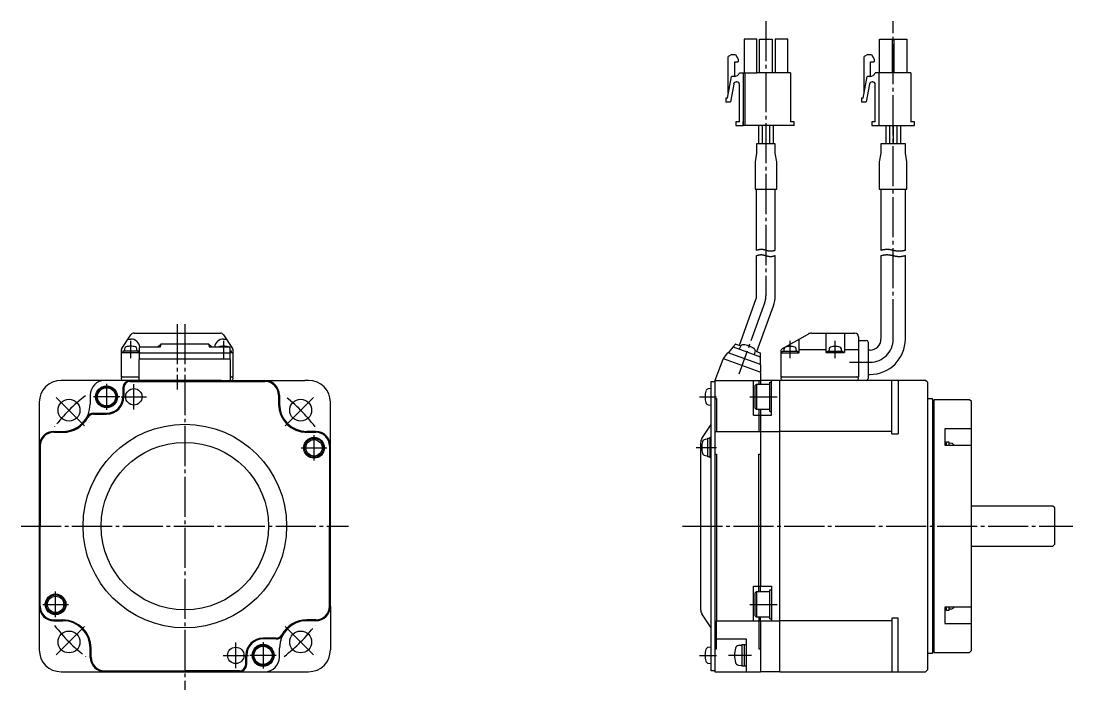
# Model space of a CAD drawing. Extents: x -232 to 264, y -175 to 155.
# Drawn here: x -232 to 57, y -65 to 118.7 of the extents above; entities that cross this region are included whole.
import ezdxf

# ---------------------------------------------------------------- set-up
doc = ezdxf.new("R2010")
doc.units = 0
doc.linetypes.add('DASH_CENTER', pattern=[14, 11, -1, 1, -1])
doc.layers.get('0').update_dxf_attribs({"linetype": 'CONTINUOUS'})

msp = doc.modelspace()

# ---------------------------------------------------------------- linework, layer by layer
at = {"color": 1, "linetype": 'DASH_CENTER'}
for p, q in [((-27.35, 118.7), (-27.35, 43.24)), ((7.6, 31.35), (7.6, 118.7)), ((-27.73, 41.21), (-34.82, 21.73)), ((-189.1, 35.5), (-189.1, 17.5)), ((-187, 35.5), (-187, -65)), ((-201.85, 26.1), (-201.85, 30.9)), ((-176.35, 30.9), (-176.35, 26.1)), ((-20.7, 26.1), (-20.7, 30.85)), ((-8.3, 26.1), (-8.3, 30.85)), ((-4.4, 25), (1.25, 25)), ((-208.5, 19.1), (-208.5, 11.9)), ((-201, 12), (-201, 19)), ((-214.58, 7.58), (-223.06, 16.06)), ((-204.9, 15.5), (-212.1, 15.5)), ((-204.5, 15.5), (-197.5, 15.5)), ((-159.42, 7.58), (-150.94, 16.06)), ((-45.6, 15.5), (-40.9, 15.5)), ((-31.8, 15.5), (-24.3, 15.5)), ((-151.5, -2), (-151.5, 5)), ((-155, 1.5), (-148, 1.5)), ((-46.5, 1.58), (-40.9, 1.58)), ((-232, -20), (-142, -20)), ((-50.3, -20), (57, -20)), ((-222.5, -45), (-222.5, -38)), ((-226, -41.5), (-219, -41.5)), ((-31.8, -41.5), (-24.3, -41.5)), ((-214.58, -47.58), (-223.06, -56.06)), ((-159.42, -47.58), (-150.94, -56.06)), ((-173, -59), (-173, -52)), ((-165.5, -51.9), (-165.5, -59.1)), ((-176.5, -55.5), (-169.5, -55.5)), ((-161.9, -55.5), (-169.1, -55.5)), ((-45.6, -55.5), (-40.9, -55.5)), ((-31.3, -55.5), (-37.68, -55.5))]:
    msp.add_line(p, q, dxfattribs=at)
at = {"color": 7, "linetype": 'CONTINUOUS'}
for p, q in [((-29.85, 113.7), (-33.35, 113.7)), ((-33.35, 113.7), (-33.35, 104.5)), ((-29.85, 104.5), (-29.85, 113.7)), ((-29.1, 104.5), (-29.1, 113.7)), ((-29.1, 113.7), (-25.6, 113.7)), ((-25.6, 113.7), (-25.6, 104.5)), ((-24.85, 113.7), (-24.85, 104.5)), ((-21.35, 113.7), (-24.85, 113.7)), ((-21.35, 104.5), (-21.35, 113.7)), ((3.82, 104.5), (3.82, 113.7)), ((3.82, 113.7), (7.32, 113.7)), ((7.32, 113.7), (7.32, 104.5)), ((7.87, 104.5), (7.87, 113.7)), ((7.87, 113.7), (11.37, 113.7)), ((11.37, 113.7), (11.37, 104.5)), ((-36.69, 109.5), (-37.69, 109)), ((-37.69, 98.88), (-37.69, 109)), ((-36.69, 109.5), (-35.69, 109.5)), ((-35.94, 103.5), (-35.94, 107.5)), ((-35.94, 107.5), (-34.94, 107.5)), ((-35.69, 109.5), (-34.94, 108.25)), ((-34.94, 108.25), (-34.94, 107.5)), ((0.62, 109.5), (-0.38, 109)), ((-0.38, 98.88), (-0.38, 109)), ((0.62, 109.5), (1.62, 109.5)), ((1.37, 107.5), (2.37, 107.5)), ((1.37, 103.5), (1.37, 107.5)), ((1.62, 109.5), (2.37, 108.25)), ((2.37, 108.25), (2.37, 107.5)), ((-34.6, 104.5), (-31.1, 104.5)), ((-33.6, 104.5), (-33.6, 90)), ((-33.1, 90), (-33.1, 104.5)), ((-31.1, 104.5), (-29.85, 104.5)), ((-29.1, 104.5), (-29.85, 104.5)), ((-25.6, 104.5), (-29.1, 104.5)), ((-20.6, 104.5), (-25.6, 104.5)), ((-20.6, 104.5), (-20.6, 91)), ((12.5, 104.5), (2.7, 104.5)), ((3.7, 104.5), (3.7, 90)), ((12.5, 104.5), (12.5, 91)), ((-37.94, 97.5), (-36.85, 103.5)), ((-36.21, 101.38), (-37.1, 96.5)), ((-36.1, 103.5), (-36.85, 103.5)), ((-35.48, 102), (-35.35, 102)), ((-34.6, 91), (-34.6, 101.25)), ((-0.63, 97.5), (0.46, 103.5)), ((1.09, 101.38), (0.2, 96.5)), ((1.2, 103.5), (0.46, 103.5)), ((1.83, 102), (1.95, 102)), ((2.7, 91), (2.7, 101.25)), ((-37.94, 97.5), (-38.35, 97.5)), ((-38.35, 97.5), (-38.35, 96.5)), ((-38.35, 96.5), (-37.1, 96.5)), ((-1.05, 97.5), (-1.05, 96.5)), ((-0.63, 97.5), (-1.05, 97.5)), ((-1.05, 96.5), (0.2, 96.5)), ((-35.6, 91), (-35.6, 90)), ((-34.6, 91), (-35.6, 91)), ((-35.6, 90), (-34.9, 90)), ((-34.9, 90), (-33.6, 90)), ((-33.6, 90), (-33.6, 91)), ((-33.6, 90), (-33.6, 90)), ((-19.6, 90), (-33.6, 90)), ((-29.35, 90), (-29.35, 85)), ((-28.35, 90), (-28.35, 85)), ((-27.35, 90), (-27.35, 85)), ((-26.35, 90), (-26.35, 85)), ((-25.35, 90), (-25.35, 85)), ((-19.6, 91), (-20.6, 91)), ((-19.6, 90), (-19.6, 91)), ((1.7, 91), (1.7, 90)), ((2.7, 91), (1.7, 91)), ((1.7, 90), (13.5, 90)), ((5.6, 90), (5.6, 85)), ((6.6, 90), (6.6, 85)), ((7.6, 90), (7.6, 85)), ((8.6, 90), (8.6, 85)), ((9.6, 90), (9.6, 85)), ((13.5, 91), (12.5, 91)), ((13.5, 90), (13.5, 91)), ((-24.8, 85), (-29.9, 85)), ((-29.9, 85), (-29.9, 82.43)), ((-24.8, 82.43), (-24.8, 85)), ((10.95, 85), (4.25, 85)), ((4.25, 85), (4.25, 82.43)), ((10.95, 82.43), (10.95, 85)), ((-29.9, 82.43), (-30.35, 80)), ((-24.35, 80), (-24.8, 82.43)), ((4.25, 82.43), (3.8, 80)), ((11.4, 80), (10.95, 82.43)), ((-30.35, 80), (-30.35, 72.5)), ((-24.35, 72.5), (-24.35, 80)), ((3.8, 80), (3.8, 72.5)), ((11.4, 72.5), (11.4, 80)), ((-30.35, 72.5), (-24.35, 72.5)), ((-29.9, 55.8), (-29.9, 72.5)), ((-24.8, 55.8), (-24.8, 72.5)), ((3.8, 72.5), (11.4, 72.5)), ((4.25, 72.5), (4.25, 55.8)), ((10.95, 55.8), (10.95, 72.5)), ((-29.9, 43.24), (-29.9, 54.3)), ((-24.8, 43.24), (-24.8, 54.3)), ((4.25, 54.3), (4.25, 31.35)), ((10.95, 31.35), (10.95, 54.3)), ((-34.65, 29.65), (-30.08, 42.21)), ((-29.86, 27.91), (-25.29, 40.47)), ((-204.33, 28.75), (-201.8, 32.56)), ((-200.96, 33), (-199.35, 33)), ((-199.35, 33), (-189.1, 33)), ((-189.1, 33), (-178.85, 33)), ((-178.85, 33), (-177.23, 33)), ((-176.4, 32.56), (-173.87, 28.75)), ((-22.79, 28.79), (-15.76, 32.74)), ((-14.78, 33), (-2.9, 33)), ((-10.8, 27.7), (-10.8, 33)), ((-5.8, 33), (-5.8, 27.7)), ((-1.9, 32), (-1.9, 21)), ((-202.59, 31.37), (-201.85, 31.37)), ((-199.5, 29), (-199.5, 27.58)), ((-199.3, 29.2), (-193.67, 29.2)), ((-194.46, 29.2), (-193.46, 30.01)), ((-193.67, 29.2), (-193.46, 30.01)), ((-193.46, 30.01), (-180.54, 30.01)), ((-180.54, 30.01), (-179.54, 29.2)), ((-180.54, 30.01), (-180.33, 29.2)), ((-180.33, 29.2), (-174.7, 29.2)), ((-176.35, 31.37), (-175.61, 31.37)), ((-174.5, 27.58), (-174.5, 29)), ((-36.42, 29.16), (-37.66, 27.69)), ((-35.73, 29.97), (-36.42, 29.16)), ((-36.31, 29.19), (-32.6, 27.84)), ((-35.62, 30), (-34.26, 29.51)), ((-34.38, 29.32), (-34.71, 28.61)), ((-18.2, 27.7), (-18.2, 31.37)), ((-1.8, 31), (0.2, 31)), ((0.7, 30.5), (0.7, 20.5)), ((-204.5, 28.2), (-204.5, 27.6)), ((-204.5, 27.6), (-204.5, 21.1)), ((-199.5, 27.6), (-204.4, 27.6)), ((-204, 28.1), (-204, 27.6)), ((-204, 28.1), (-201.85, 28.1)), ((-203.55, 28.69), (-203.6, 28.1)), ((-201.85, 28.1), (-199.7, 28.1)), ((-200.1, 28.1), (-200.15, 28.69)), ((-199.7, 27.6), (-199.7, 28.1)), ((-199.5, 27.58), (-174.5, 27.58)), ((-199.5, 27.38), (-199.5, 25.94)), ((-174.5, 28.1), (-174.2, 28.1)), ((-173.8, 27.6), (-174.5, 27.6)), ((-174.5, 25.94), (-174.5, 27.38)), ((-174.2, 27.6), (-174.2, 28.1)), ((-173.7, 27.6), (-173.7, 28.2)), ((-173.7, 21.1), (-173.7, 27.6)), ((-39.04, 26.07), (-37.81, 27.54)), ((-28.87, 24.35), (-37.7, 27.57)), ((-32.6, 27.84), (-28.89, 26.49)), ((-30.49, 27.07), (-30.28, 27.83)), ((-30.26, 28.05), (-28.89, 27.56)), ((-28.83, 26.4), (-28.83, 27.46)), ((-28.82, 24.48), (-28.83, 26.4)), ((-23.3, 27.92), (-23.3, 21)), ((-23.3, 27.6), (-18.3, 27.6)), ((-22.85, 28.05), (-18.55, 28.05)), ((-22.85, 27.6), (-22.85, 28.05)), ((-22.4, 28.64), (-22.45, 28.05)), ((-18.95, 28.05), (-19, 28.64)), ((-18.55, 27.6), (-18.55, 28.05)), ((-18.2, 28.5), (-10.8, 28.5)), ((-5.9, 27.6), (-10.7, 27.6)), ((-10.45, 27.6), (-10.45, 28.05)), ((-10.45, 28.05), (-6.15, 28.05)), ((-10, 28.64), (-10.05, 28.05)), ((-6.55, 28.05), (-6.6, 28.64)), ((-6.15, 27.6), (-6.15, 28.05)), ((-5.8, 28.5), (-1.9, 28.5)), ((1.25, 28.35), (0.7, 28.35)), ((-199.5, 25.94), (-174.5, 25.94)), ((-199.5, 20), (-199.5, 25.74)), ((-174.5, 25.74), (-174.5, 20)), ((-39.2, 25.77), (-41.4, 20)), ((-28.93, 22.25), (-39, 25.91)), ((-28.8, 24.26), (-28.8, 22.34)), ((-204.4, 21), (-199.5, 21)), ((-174.5, 21), (-173.8, 21)), ((-28.8, 22.06), (-28.8, 19)), ((-23.3, 21), (-1.9, 21)), ((0.7, 21.65), (1.25, 21.65)), ((-209, 20), (-221, 20)), ((-177, 20), (-209, 20)), ((-204, 18), (-204, 14.25)), ((-203.75, 18), (-203.75, 15.5)), ((-202, 19.75), (-187, 19.75)), ((-187, 19.75), (-165, 19.75)), ((-177, 20), (-154, 20)), ((-153, 20), (-154, 20)), ((-42.4, 17.75), (-43.18, 17.68)), ((-42.4, -20), (-42.4, 19.75)), ((-42.4, 19.75), (-41.4, 19.75)), ((-41.4, 20), (-41.4, -60)), ((-41.4, 20), (-28.8, 20)), ((-30.8, 10.5), (-30.8, 20)), ((-29.95, 19), (-30.3, 18.65)), ((-30.3, 12.35), (-30.3, 18.65)), ((-29.95, 19), (-26.3, 19)), ((-29.95, 19), (-29.95, 12)), ((-29.3, 20), (-29.3, 19)), ((-23.7, 20), (-28.8, 20)), ((-26.3, 19.5), (-25.8, 19.5)), ((-26.3, 11.5), (-26.3, 19.5)), ((-25.8, 10.5), (-25.8, 20)), ((-23.7, 20), (-23.6, 19.9)), ((-23.6, 19.9), (-23.5, 20)), ((-23.6, 19.9), (-23.6, -59.9)), ((16.5, 20), (-23.5, 20)), ((7.2, 5.32), (7.2, 20)), ((9, 20), (9, 5.32)), ((17, 19.5), (16.5, 20)), ((17, 19.5), (17, -59.5)), ((-213, 16), (-213, 13.5)), ((-161.25, 16), (-161.25, 13.5)), ((-161, 16), (-161, 13.5)), ((-41.4, 15), (-40.9, 15)), ((-40.9, 15), (-40.9, 6)), ((17.3, 15), (18.3, 15)), ((18.5, 14.8), (18.3, 15)), ((18.5, -20), (18.5, 14.8)), ((18.9, 14.7), (18.8, 14.6)), ((18.8, 14.6), (18.8, -20)), ((28.6, 14.7), (18.9, 14.7)), ((29.1, 14.2), (28.6, 14.7)), ((-227, 14), (-227, 2)), ((-147, 2), (-147, 14)), ((-43.18, 13.32), (-42.4, 13.25)), ((-30.3, 12.35), (-29.95, 12)), ((-26.3, 12), (-29.95, 12)), ((-29.3, 12), (-29.3, 6)), ((-28.8, 12), (-28.8, -36.5)), ((18.8, 13.9), (18.7, 13.9)), ((29.1, -20), (29.1, 14.2)), ((-212.13, 11), (-208.5, 11)), ((-212.13, 10.75), (-208.5, 10.75)), ((-30.8, 10.5), (-25.8, 10.5)), ((-26.3, 11.5), (-25.8, 11.5)), ((-223, 6), (-220.5, 6)), ((-151, 6), (-153.5, 6)), ((-44.93, 4.09), (-42.57, 7.65)), ((-41.4, 6), (-28.8, 6)), ((-28.8, 6), (-23.6, 6)), ((7.2, 6), (-23.6, 6)), ((21.8, 6.71), (21.8, 2.22)), ((29.1, 6.71), (21.8, 6.71)), ((-223, 5.75), (-220.5, 5.75)), ((-154, 5.75), (-151, 5.75)), ((-43.3, 3.83), (-44.08, 3.77)), ((-43.3, 4.18), (-42.7, 4.18)), ((-43.3, -1.02), (-43.3, 4.18)), ((-42.7, 4.43), (-42.4, 4.43)), ((-42.7, -1.27), (-42.7, 4.43)), ((7.2, 5.32), (9, 5.32)), ((21.8, 3.01), (22.3, 3.01)), ((22.3, 3.16), (22.9, 3.16)), ((22.3, 2.22), (22.3, 3.16)), ((22.9, 3.16), (22.9, 2.22)), ((-227, 2), (-227, -42)), ((-227, 1.32), (-227, -54)), ((-226.75, 2), (-226.75, -20)), ((-147.25, 2), (-147.25, -20)), ((-147, -42), (-147, 2)), ((-45.3, 2.88), (-45.3, -20)), ((21.8, 2.22), (29.1, 2.22)), ((23.68, 2.69), (22.9, 2.76)), ((-44.08, -0.6), (-43.3, -0.67)), ((-42.7, -1.02), (-43.3, -1.02)), ((-42.4, -1.27), (-42.7, -1.27)), ((-41.4, -0.25), (-40.9, -0.25)), ((-40.9, -0.25), (-40.9, -46)), ((-29.3, -0.25), (-28.8, -0.25)), ((-29.3, -38), (-29.3, -0.25)), ((51.5, -14.5), (29.1, -14.5)), ((52, -15), (51.5, -14.5)), ((52, -25), (52, -15)), ((-226.75, -42), (-226.75, -20)), ((-147.25, -42), (-147.25, -20)), ((-45.3, -20), (-45.3, -42.88)), ((-42.4, -59.75), (-42.4, -20)), ((18.5, -54.8), (18.5, -20)), ((18.8, -20), (18.8, -54.6)), ((29.1, -54.2), (29.1, -20)), ((29.1, -25.5), (51.5, -25.5)), ((51.5, -25.5), (52, -25)), ((-30.8, -46), (-30.8, -36.5)), ((-30.8, -36.5), (-28.8, -36.5)), ((-28.8, -36.5), (-25.8, -36.5)), ((-28.8, -38), (-28.8, -36.5)), ((-26.3, -45.5), (-26.3, -37.5)), ((-26.3, -37.5), (-25.8, -37.5)), ((-25.8, -36.5), (-25.8, -46)), ((-29.95, -38), (-30.3, -38.35)), ((-30.3, -44.65), (-30.3, -38.35)), ((-29.95, -38), (-26.3, -38)), ((-29.95, -38), (-29.95, -45)), ((-147, -42), (-147, -54)), ((21.8, -42.22), (21.8, -46.71)), ((29.1, -42.22), (21.8, -42.22)), ((22.3, -43.01), (21.8, -43.01)), ((22.3, -43.16), (22.3, -42.22)), ((22.9, -43.16), (22.3, -43.16)), ((22.9, -42.22), (22.9, -43.16)), ((22.9, -42.76), (23.68, -42.69)), ((-223, -45.75), (-220.5, -45.75)), ((-223, -46), (-220.5, -46)), ((-151, -45.75), (-153.5, -45.75)), ((-151, -46), (-153.5, -46)), ((-42.57, -47.71), (-44.93, -44.09)), ((-40.9, -53.75), (-40.9, -46)), ((-40.9, -46), (-28.8, -46)), ((-30.3, -44.65), (-29.95, -45)), ((-26.3, -45), (-29.95, -45)), ((-29.3, -45), (-29.3, -53.75)), ((-28.8, -46), (-28.8, -45)), ((-28.8, -46), (-23.6, -46)), ((-28.8, -46), (-28.8, -60)), ((-26.3, -45.5), (-25.8, -45.5)), ((7.2, -46), (-23.6, -46)), ((7.2, -45.32), (7.2, -60)), ((9, -45.32), (7.2, -45.32)), ((9, -60), (9, -45.32)), ((21.8, -46.71), (29.1, -46.71)), ((-161.87, -50.75), (-165.5, -50.75)), ((-161.87, -51), (-165.5, -51)), ((-40.9, -51), (-32.8, -51)), ((-32.8, -51), (-32.8, -60)), ((-213, -56), (-213, -53.5)), ((-212.75, -56), (-212.75, -53.5)), ((-170, -58), (-170, -54.25)), ((-161, -56), (-161, -53.5)), ((-42.4, -53.25), (-43.18, -53.32)), ((-41.4, -53.75), (-40.9, -53.75)), ((-34, -52.75), (-34.85, -52.82)), ((-34, -52.55), (-34, -58.45)), ((-34, -52.55), (-33.3, -52.55)), ((-33.3, -52.5), (-32.8, -52.5)), ((-33.3, -52.5), (-33.3, -58.5)), ((-29.3, -53.75), (-28.8, -53.75)), ((18.3, -55), (18.5, -54.8)), ((18.7, -53.9), (18.8, -53.9)), ((18.8, -54.6), (18.9, -54.7)), ((18.9, -54.7), (28.6, -54.7)), ((28.6, -54.7), (29.1, -54.2)), ((-170.25, -58), (-170.25, -55.5)), ((-43.18, -57.68), (-42.4, -57.75)), ((18.3, -55), (17.3, -55)), ((-221, -60), (-153, -60)), ((-209, -59.75), (-187, -59.75)), ((-209, -60), (-165, -60)), ((-172, -59.75), (-187, -59.75)), ((-41.4, -59.75), (-42.4, -59.75)), ((-41.4, -60), (-28.8, -60)), ((-34.85, -58.18), (-34, -58.25)), ((-33.3, -58.45), (-34, -58.45)), ((-32.8, -58.5), (-33.3, -58.5)), ((-23.7, -60), (-28.8, -60)), ((-23.6, -59.9), (-23.7, -60)), ((-23.5, -60), (-23.6, -59.9)), ((-23.5, -60), (16.5, -60)), ((16.5, -60), (17, -59.5))]:
    msp.add_line(p, q, dxfattribs=at)
at = {"color": 2}
for points in [[(-29.9, 55.8, 0), (-29.88, 55.81, 0), (-29.86, 55.81, 0), (-29.83, 55.82, 0), (-29.81, 55.83, 0), (-29.79, 55.83, 0), (-29.77, 55.84, 0), (-29.74, 55.85, 0), (-29.72, 55.85, 0), (-29.7, 55.86, 0), (-29.67, 55.87, 0), (-29.65, 55.87, 0), (-29.63, 55.88, 0), (-29.61, 55.89, 0), (-29.58, 55.89, 0), (-29.56, 55.9, 0), (-29.54, 55.91, 0), (-29.51, 55.91, 0), (-29.49, 55.92, 0), (-29.47, 55.92, 0), (-29.45, 55.93, 0), (-29.42, 55.94, 0), (-29.4, 55.94, 0), (-29.38, 55.95, 0), (-29.35, 55.95, 0), (-29.33, 55.96, 0), (-29.31, 55.96, 0), (-29.29, 55.97, 0), (-29.26, 55.98, 0), (-29.24, 55.98, 0), (-29.22, 55.98, 0), (-29.19, 55.99, 0), (-29.17, 55.99, 0), (-29.15, 56, 0), (-29.13, 56, 0), (-29.1, 56.01, 0), (-29.08, 56.01, 0), (-29.06, 56.01, 0), (-29.03, 56.02, 0), (-29.01, 56.02, 0), (-28.99, 56.03, 0), (-28.97, 56.03, 0), (-28.94, 56.03, 0), (-28.92, 56.03, 0), (-28.9, 56.04, 0), (-28.87, 56.04, 0), (-28.85, 56.04, 0), (-28.83, 56.04, 0), (-28.81, 56.04, 0), (-28.78, 56.05, 0), (-28.76, 56.05, 0), (-28.74, 56.05, 0), (-28.71, 56.05, 0), (-28.69, 56.05, 0), (-28.67, 56.05, 0), (-28.65, 56.05, 0), (-28.62, 56.05, 0), (-28.6, 56.05, 0), (-28.58, 56.05, 0), (-28.55, 56.05, 0), (-28.53, 56.05, 0), (-28.51, 56.05, 0), (-28.49, 56.05, 0), (-28.46, 56.04, 0), (-28.44, 56.04, 0), (-28.42, 56.04, 0), (-28.39, 56.04, 0), (-28.37, 56.03, 0), (-28.35, 56.03, 0), (-28.33, 56.03, 0), (-28.3, 56.03, 0), (-28.28, 56.02, 0), (-28.26, 56.02, 0), (-28.23, 56.02, 0), (-28.21, 56.01, 0), (-28.19, 56.01, 0), (-28.17, 56.01, 0), (-28.14, 56, 0), (-28.12, 56, 0), (-28.1, 55.99, 0), (-28.07, 55.99, 0), (-28.05, 55.98, 0), (-28.03, 55.98, 0), (-28.01, 55.97, 0), (-27.98, 55.97, 0), (-27.96, 55.96, 0), (-27.94, 55.96, 0), (-27.91, 55.95, 0), (-27.89, 55.95, 0), (-27.87, 55.94, 0), (-27.84, 55.94, 0), (-27.82, 55.93, 0), (-27.8, 55.92, 0), (-27.78, 55.92, 0), (-27.75, 55.91, 0), (-27.73, 55.91, 0), (-27.71, 55.9, 0), (-27.68, 55.89, 0), (-27.66, 55.89, 0), (-27.64, 55.88, 0), (-27.62, 55.88, 0), (-27.59, 55.87, 0), (-27.57, 55.86, 0), (-27.55, 55.86, 0), (-27.52, 55.85, 0), (-27.5, 55.84, 0), (-27.48, 55.84, 0), (-27.46, 55.83, 0), (-27.43, 55.82, 0), (-27.41, 55.82, 0), (-27.39, 55.81, 0), (-27.36, 55.8, 0), (-27.34, 55.8, 0), (-27.32, 55.79, 0), (-27.29, 55.78, 0), (-27.27, 55.78, 0), (-27.25, 55.77, 0), (-27.23, 55.76, 0), (-27.2, 55.76, 0), (-27.18, 55.75, 0), (-27.16, 55.74, 0), (-27.13, 55.74, 0), (-27.11, 55.73, 0), (-27.09, 55.72, 0), (-27.07, 55.72, 0), (-27.04, 55.71, 0), (-27.02, 55.71, 0), (-27, 55.7, 0), (-26.97, 55.69, 0), (-26.95, 55.69, 0), (-26.93, 55.68, 0), (-26.9, 55.68, 0), (-26.88, 55.67, 0), (-26.86, 55.66, 0), (-26.84, 55.66, 0), (-26.81, 55.65, 0), (-26.79, 55.65, 0), (-26.77, 55.64, 0), (-26.74, 55.64, 0), (-26.72, 55.63, 0), (-26.7, 55.63, 0), (-26.68, 55.62, 0), (-26.65, 55.62, 0), (-26.63, 55.61, 0), (-26.61, 55.61, 0), (-26.58, 55.6, 0), (-26.56, 55.6, 0), (-26.54, 55.6, 0), (-26.52, 55.59, 0), (-26.49, 55.59, 0), (-26.47, 55.58, 0), (-26.45, 55.58, 0), (-26.42, 55.58, 0), (-26.4, 55.57, 0), (-26.38, 55.57, 0), (-26.36, 55.57, 0), (-26.33, 55.57, 0), (-26.31, 55.56, 0), (-26.29, 55.56, 0), (-26.26, 55.56, 0), (-26.24, 55.56, 0), (-26.22, 55.56, 0), (-26.19, 55.55, 0), (-26.17, 55.55, 0), (-26.15, 55.55, 0), (-26.13, 55.55, 0), (-26.1, 55.55, 0), (-26.08, 55.55, 0), (-26.06, 55.55, 0), (-26.03, 55.55, 0), (-26.01, 55.55, 0), (-25.99, 55.55, 0), (-25.97, 55.55, 0), (-25.94, 55.55, 0), (-25.92, 55.55, 0), (-25.9, 55.56, 0), (-25.87, 55.56, 0), (-25.85, 55.56, 0), (-25.83, 55.56, 0), (-25.81, 55.56, 0), (-25.78, 55.57, 0), (-25.76, 55.57, 0), (-25.74, 55.57, 0), (-25.71, 55.58, 0), (-25.69, 55.58, 0), (-25.67, 55.58, 0), (-25.65, 55.59, 0), (-25.62, 55.59, 0), (-25.6, 55.59, 0), (-25.58, 55.6, 0), (-25.55, 55.6, 0), (-25.53, 55.61, 0), (-25.51, 55.61, 0), (-25.49, 55.62, 0), (-25.46, 55.62, 0), (-25.44, 55.63, 0), (-25.42, 55.63, 0), (-25.4, 55.64, 0), (-25.37, 55.64, 0), (-25.35, 55.65, 0), (-25.33, 55.65, 0), (-25.3, 55.66, 0), (-25.28, 55.66, 0), (-25.26, 55.67, 0), (-25.24, 55.68, 0), (-25.21, 55.68, 0), (-25.19, 55.69, 0), (-25.17, 55.69, 0), (-25.14, 55.7, 0), (-25.12, 55.71, 0), (-25.1, 55.71, 0), (-25.08, 55.72, 0), (-25.05, 55.73, 0), (-25.03, 55.73, 0), (-25.01, 55.74, 0), (-24.98, 55.75, 0), (-24.96, 55.75, 0), (-24.94, 55.76, 0), (-24.92, 55.77, 0), (-24.89, 55.77, 0), (-24.87, 55.78, 0), (-24.85, 55.79, 0), (-24.82, 55.79, 0), (-24.8, 55.8, 0)], [(4.25, 55.8, 0), (4.28, 55.81, 0), (4.31, 55.81, 0), (4.34, 55.82, 0), (4.37, 55.83, 0), (4.4, 55.83, 0), (4.43, 55.84, 0), (4.46, 55.85, 0), (4.49, 55.85, 0), (4.52, 55.86, 0), (4.55, 55.87, 0), (4.58, 55.87, 0), (4.61, 55.88, 0), (4.64, 55.89, 0), (4.67, 55.89, 0), (4.7, 55.9, 0), (4.73, 55.9, 0), (4.76, 55.91, 0), (4.79, 55.92, 0), (4.82, 55.92, 0), (4.85, 55.93, 0), (4.88, 55.93, 0), (4.91, 55.94, 0), (4.94, 55.95, 0), (4.97, 55.95, 0), (5, 55.96, 0), (5.03, 55.96, 0), (5.06, 55.97, 0), (5.09, 55.97, 0), (5.12, 55.98, 0), (5.15, 55.98, 0), (5.18, 55.99, 0), (5.21, 55.99, 0), (5.24, 56, 0), (5.27, 56, 0), (5.3, 56, 0), (5.33, 56.01, 0), (5.36, 56.01, 0), (5.39, 56.02, 0), (5.42, 56.02, 0), (5.45, 56.02, 0), (5.48, 56.03, 0), (5.51, 56.03, 0), (5.54, 56.03, 0), (5.57, 56.03, 0), (5.6, 56.04, 0), (5.63, 56.04, 0), (5.66, 56.04, 0), (5.69, 56.04, 0), (5.72, 56.04, 0), (5.75, 56.05, 0), (5.78, 56.05, 0), (5.81, 56.05, 0), (5.84, 56.05, 0), (5.87, 56.05, 0), (5.9, 56.05, 0), (5.93, 56.05, 0), (5.96, 56.05, 0), (5.99, 56.05, 0), (6.02, 56.05, 0), (6.05, 56.05, 0), (6.08, 56.05, 0), (6.11, 56.05, 0), (6.14, 56.04, 0), (6.17, 56.04, 0), (6.2, 56.04, 0), (6.23, 56.04, 0), (6.26, 56.04, 0), (6.29, 56.03, 0), (6.32, 56.03, 0), (6.35, 56.03, 0), (6.38, 56.02, 0), (6.41, 56.02, 0), (6.44, 56.02, 0), (6.47, 56.01, 0), (6.5, 56.01, 0), (6.53, 56.01, 0), (6.56, 56, 0), (6.59, 56, 0), (6.62, 55.99, 0), (6.65, 55.99, 0), (6.68, 55.98, 0), (6.71, 55.98, 0), (6.74, 55.98, 0), (6.77, 55.97, 0), (6.8, 55.97, 0), (6.83, 55.96, 0), (6.86, 55.95, 0), (6.89, 55.95, 0), (6.92, 55.94, 0), (6.95, 55.94, 0), (6.98, 55.93, 0), (7.01, 55.93, 0), (7.04, 55.92, 0), (7.07, 55.91, 0), (7.1, 55.91, 0), (7.13, 55.9, 0), (7.16, 55.9, 0), (7.19, 55.89, 0), (7.22, 55.88, 0), (7.25, 55.88, 0), (7.28, 55.87, 0), (7.31, 55.86, 0), (7.34, 55.86, 0), (7.37, 55.85, 0), (7.41, 55.84, 0), (7.44, 55.84, 0), (7.47, 55.83, 0), (7.5, 55.82, 0), (7.53, 55.82, 0), (7.56, 55.81, 0), (7.59, 55.8, 0), (7.62, 55.8, 0), (7.65, 55.79, 0), (7.68, 55.78, 0), (7.71, 55.78, 0), (7.74, 55.77, 0), (7.77, 55.76, 0), (7.8, 55.76, 0), (7.83, 55.75, 0), (7.86, 55.74, 0), (7.89, 55.74, 0), (7.92, 55.73, 0), (7.95, 55.72, 0), (7.98, 55.72, 0), (8.01, 55.71, 0), (8.04, 55.7, 0), (8.07, 55.7, 0), (8.1, 55.69, 0), (8.13, 55.69, 0), (8.16, 55.68, 0), (8.19, 55.67, 0), (8.22, 55.67, 0), (8.25, 55.66, 0), (8.28, 55.66, 0), (8.31, 55.65, 0), (8.34, 55.65, 0), (8.37, 55.64, 0), (8.4, 55.64, 0), (8.43, 55.63, 0), (8.46, 55.63, 0), (8.49, 55.62, 0), (8.52, 55.62, 0), (8.55, 55.61, 0), (8.58, 55.61, 0), (8.61, 55.6, 0), (8.64, 55.6, 0), (8.67, 55.59, 0), (8.7, 55.59, 0), (8.73, 55.59, 0), (8.76, 55.58, 0), (8.79, 55.58, 0), (8.82, 55.58, 0), (8.85, 55.57, 0), (8.88, 55.57, 0), (8.91, 55.57, 0), (8.94, 55.56, 0), (8.97, 55.56, 0), (9, 55.56, 0), (9.03, 55.56, 0), (9.06, 55.56, 0), (9.09, 55.55, 0), (9.12, 55.55, 0), (9.15, 55.55, 0), (9.18, 55.55, 0), (9.21, 55.55, 0), (9.24, 55.55, 0), (9.27, 55.55, 0), (9.3, 55.55, 0), (9.33, 55.55, 0), (9.36, 55.55, 0), (9.39, 55.55, 0), (9.42, 55.55, 0), (9.45, 55.55, 0), (9.48, 55.56, 0), (9.51, 55.56, 0), (9.54, 55.56, 0), (9.57, 55.56, 0), (9.6, 55.56, 0), (9.63, 55.57, 0), (9.66, 55.57, 0), (9.69, 55.57, 0), (9.72, 55.57, 0), (9.75, 55.58, 0), (9.78, 55.58, 0), (9.81, 55.58, 0), (9.84, 55.59, 0), (9.87, 55.59, 0), (9.9, 55.6, 0), (9.93, 55.6, 0), (9.96, 55.6, 0), (9.99, 55.61, 0), (10.02, 55.61, 0), (10.05, 55.62, 0), (10.08, 55.62, 0), (10.11, 55.63, 0), (10.14, 55.63, 0), (10.17, 55.64, 0), (10.2, 55.64, 0), (10.23, 55.65, 0), (10.26, 55.65, 0), (10.29, 55.66, 0), (10.32, 55.67, 0), (10.35, 55.67, 0), (10.38, 55.68, 0), (10.41, 55.68, 0), (10.44, 55.69, 0), (10.47, 55.7, 0), (10.5, 55.7, 0), (10.53, 55.71, 0), (10.56, 55.71, 0), (10.59, 55.72, 0), (10.62, 55.73, 0), (10.65, 55.73, 0), (10.68, 55.74, 0), (10.71, 55.75, 0), (10.74, 55.75, 0), (10.77, 55.76, 0), (10.8, 55.77, 0), (10.83, 55.77, 0), (10.86, 55.78, 0), (10.89, 55.79, 0), (10.92, 55.79, 0), (10.95, 55.8, 0)], [(-29.9, 54.3, 0), (-29.88, 54.31, 0), (-29.86, 54.31, 0), (-29.83, 54.32, 0), (-29.81, 54.33, 0), (-29.79, 54.33, 0), (-29.77, 54.34, 0), (-29.74, 54.35, 0), (-29.72, 54.35, 0), (-29.7, 54.36, 0), (-29.67, 54.37, 0), (-29.65, 54.37, 0), (-29.63, 54.38, 0), (-29.61, 54.39, 0), (-29.58, 54.39, 0), (-29.56, 54.4, 0), (-29.54, 54.41, 0), (-29.51, 54.41, 0), (-29.49, 54.42, 0), (-29.47, 54.42, 0), (-29.45, 54.43, 0), (-29.42, 54.44, 0), (-29.4, 54.44, 0), (-29.38, 54.45, 0), (-29.35, 54.45, 0), (-29.33, 54.46, 0), (-29.31, 54.46, 0), (-29.29, 54.47, 0), (-29.26, 54.48, 0), (-29.24, 54.48, 0), (-29.22, 54.48, 0), (-29.19, 54.49, 0), (-29.17, 54.49, 0), (-29.15, 54.5, 0), (-29.13, 54.5, 0), (-29.1, 54.51, 0), (-29.08, 54.51, 0), (-29.06, 54.51, 0), (-29.03, 54.52, 0), (-29.01, 54.52, 0), (-28.99, 54.53, 0), (-28.97, 54.53, 0), (-28.94, 54.53, 0), (-28.92, 54.53, 0), (-28.9, 54.54, 0), (-28.87, 54.54, 0), (-28.85, 54.54, 0), (-28.83, 54.54, 0), (-28.81, 54.54, 0), (-28.78, 54.55, 0), (-28.76, 54.55, 0), (-28.74, 54.55, 0), (-28.71, 54.55, 0), (-28.69, 54.55, 0), (-28.67, 54.55, 0), (-28.65, 54.55, 0), (-28.62, 54.55, 0), (-28.6, 54.55, 0), (-28.58, 54.55, 0), (-28.55, 54.55, 0), (-28.53, 54.55, 0), (-28.51, 54.55, 0), (-28.49, 54.55, 0), (-28.46, 54.54, 0), (-28.44, 54.54, 0), (-28.42, 54.54, 0), (-28.39, 54.54, 0), (-28.37, 54.53, 0), (-28.35, 54.53, 0), (-28.33, 54.53, 0), (-28.3, 54.53, 0), (-28.28, 54.52, 0), (-28.26, 54.52, 0), (-28.23, 54.52, 0), (-28.21, 54.51, 0), (-28.19, 54.51, 0), (-28.17, 54.51, 0), (-28.14, 54.5, 0), (-28.12, 54.5, 0), (-28.1, 54.49, 0), (-28.07, 54.49, 0), (-28.05, 54.48, 0), (-28.03, 54.48, 0), (-28.01, 54.47, 0), (-27.98, 54.47, 0), (-27.96, 54.46, 0), (-27.94, 54.46, 0), (-27.91, 54.45, 0), (-27.89, 54.45, 0), (-27.87, 54.44, 0), (-27.84, 54.44, 0), (-27.82, 54.43, 0), (-27.8, 54.42, 0), (-27.78, 54.42, 0), (-27.75, 54.41, 0), (-27.73, 54.41, 0), (-27.71, 54.4, 0), (-27.68, 54.39, 0), (-27.66, 54.39, 0), (-27.64, 54.38, 0), (-27.62, 54.38, 0), (-27.59, 54.37, 0), (-27.57, 54.36, 0), (-27.55, 54.36, 0), (-27.52, 54.35, 0), (-27.5, 54.34, 0), (-27.48, 54.34, 0), (-27.46, 54.33, 0), (-27.43, 54.32, 0), (-27.41, 54.32, 0), (-27.39, 54.31, 0), (-27.36, 54.3, 0), (-27.34, 54.3, 0), (-27.32, 54.29, 0), (-27.29, 54.28, 0), (-27.27, 54.28, 0), (-27.25, 54.27, 0), (-27.23, 54.26, 0), (-27.2, 54.26, 0), (-27.18, 54.25, 0), (-27.16, 54.24, 0), (-27.13, 54.24, 0), (-27.11, 54.23, 0), (-27.09, 54.22, 0), (-27.07, 54.22, 0), (-27.04, 54.21, 0), (-27.02, 54.21, 0), (-27, 54.2, 0), (-26.97, 54.19, 0), (-26.95, 54.19, 0), (-26.93, 54.18, 0), (-26.9, 54.18, 0), (-26.88, 54.17, 0), (-26.86, 54.16, 0), (-26.84, 54.16, 0), (-26.81, 54.15, 0), (-26.79, 54.15, 0), (-26.77, 54.14, 0), (-26.74, 54.14, 0), (-26.72, 54.13, 0), (-26.7, 54.13, 0), (-26.68, 54.12, 0), (-26.65, 54.12, 0), (-26.63, 54.11, 0), (-26.61, 54.11, 0), (-26.58, 54.1, 0), (-26.56, 54.1, 0), (-26.54, 54.1, 0), (-26.52, 54.09, 0), (-26.49, 54.09, 0), (-26.47, 54.08, 0), (-26.45, 54.08, 0), (-26.42, 54.08, 0), (-26.4, 54.07, 0), (-26.38, 54.07, 0), (-26.36, 54.07, 0), (-26.33, 54.07, 0), (-26.31, 54.06, 0), (-26.29, 54.06, 0), (-26.26, 54.06, 0), (-26.24, 54.06, 0), (-26.22, 54.06, 0), (-26.19, 54.05, 0), (-26.17, 54.05, 0), (-26.15, 54.05, 0), (-26.13, 54.05, 0), (-26.1, 54.05, 0), (-26.08, 54.05, 0), (-26.06, 54.05, 0), (-26.03, 54.05, 0), (-26.01, 54.05, 0), (-25.99, 54.05, 0), (-25.97, 54.05, 0), (-25.94, 54.05, 0), (-25.92, 54.05, 0), (-25.9, 54.06, 0), (-25.87, 54.06, 0), (-25.85, 54.06, 0), (-25.83, 54.06, 0), (-25.81, 54.06, 0), (-25.78, 54.07, 0), (-25.76, 54.07, 0), (-25.74, 54.07, 0), (-25.71, 54.08, 0), (-25.69, 54.08, 0), (-25.67, 54.08, 0), (-25.65, 54.09, 0), (-25.62, 54.09, 0), (-25.6, 54.09, 0), (-25.58, 54.1, 0), (-25.55, 54.1, 0), (-25.53, 54.11, 0), (-25.51, 54.11, 0), (-25.49, 54.12, 0), (-25.46, 54.12, 0), (-25.44, 54.13, 0), (-25.42, 54.13, 0), (-25.4, 54.14, 0), (-25.37, 54.14, 0), (-25.35, 54.15, 0), (-25.33, 54.15, 0), (-25.3, 54.16, 0), (-25.28, 54.16, 0), (-25.26, 54.17, 0), (-25.24, 54.18, 0), (-25.21, 54.18, 0), (-25.19, 54.19, 0), (-25.17, 54.19, 0), (-25.14, 54.2, 0), (-25.12, 54.21, 0), (-25.1, 54.21, 0), (-25.08, 54.22, 0), (-25.05, 54.23, 0), (-25.03, 54.23, 0), (-25.01, 54.24, 0), (-24.98, 54.25, 0), (-24.96, 54.25, 0), (-24.94, 54.26, 0), (-24.92, 54.27, 0), (-24.89, 54.27, 0), (-24.87, 54.28, 0), (-24.85, 54.29, 0), (-24.82, 54.29, 0), (-24.8, 54.3, 0)], [(4.25, 54.3, 0), (4.28, 54.31, 0), (4.31, 54.31, 0), (4.34, 54.32, 0), (4.37, 54.33, 0), (4.4, 54.33, 0), (4.43, 54.34, 0), (4.46, 54.35, 0), (4.49, 54.35, 0), (4.52, 54.36, 0), (4.55, 54.37, 0), (4.58, 54.37, 0), (4.61, 54.38, 0), (4.64, 54.39, 0), (4.67, 54.39, 0), (4.7, 54.4, 0), (4.73, 54.4, 0), (4.76, 54.41, 0), (4.79, 54.42, 0), (4.82, 54.42, 0), (4.85, 54.43, 0), (4.88, 54.43, 0), (4.91, 54.44, 0), (4.94, 54.45, 0), (4.97, 54.45, 0), (5, 54.46, 0), (5.03, 54.46, 0), (5.06, 54.47, 0), (5.09, 54.47, 0), (5.12, 54.48, 0), (5.15, 54.48, 0), (5.18, 54.49, 0), (5.21, 54.49, 0), (5.24, 54.5, 0), (5.27, 54.5, 0), (5.3, 54.5, 0), (5.33, 54.51, 0), (5.36, 54.51, 0), (5.39, 54.52, 0), (5.42, 54.52, 0), (5.45, 54.52, 0), (5.48, 54.53, 0), (5.51, 54.53, 0), (5.54, 54.53, 0), (5.57, 54.53, 0), (5.6, 54.54, 0), (5.63, 54.54, 0), (5.66, 54.54, 0), (5.69, 54.54, 0), (5.72, 54.54, 0), (5.75, 54.55, 0), (5.78, 54.55, 0), (5.81, 54.55, 0), (5.84, 54.55, 0), (5.87, 54.55, 0), (5.9, 54.55, 0), (5.93, 54.55, 0), (5.96, 54.55, 0), (5.99, 54.55, 0), (6.02, 54.55, 0), (6.05, 54.55, 0), (6.08, 54.55, 0), (6.11, 54.55, 0), (6.14, 54.54, 0), (6.17, 54.54, 0), (6.2, 54.54, 0), (6.23, 54.54, 0), (6.26, 54.54, 0), (6.29, 54.53, 0), (6.32, 54.53, 0), (6.35, 54.53, 0), (6.38, 54.52, 0), (6.41, 54.52, 0), (6.44, 54.52, 0), (6.47, 54.51, 0), (6.5, 54.51, 0), (6.53, 54.51, 0), (6.56, 54.5, 0), (6.59, 54.5, 0), (6.62, 54.49, 0), (6.65, 54.49, 0), (6.68, 54.48, 0), (6.71, 54.48, 0), (6.74, 54.48, 0), (6.77, 54.47, 0), (6.8, 54.47, 0), (6.83, 54.46, 0), (6.86, 54.45, 0), (6.89, 54.45, 0), (6.92, 54.44, 0), (6.95, 54.44, 0), (6.98, 54.43, 0), (7.01, 54.43, 0), (7.04, 54.42, 0), (7.07, 54.41, 0), (7.1, 54.41, 0), (7.13, 54.4, 0), (7.16, 54.4, 0), (7.19, 54.39, 0), (7.22, 54.38, 0), (7.25, 54.38, 0), (7.28, 54.37, 0), (7.31, 54.36, 0), (7.34, 54.36, 0), (7.37, 54.35, 0), (7.41, 54.34, 0), (7.44, 54.34, 0), (7.47, 54.33, 0), (7.5, 54.32, 0), (7.53, 54.32, 0), (7.56, 54.31, 0), (7.59, 54.3, 0), (7.62, 54.3, 0), (7.65, 54.29, 0), (7.68, 54.28, 0), (7.71, 54.28, 0), (7.74, 54.27, 0), (7.77, 54.26, 0), (7.8, 54.26, 0), (7.83, 54.25, 0), (7.86, 54.24, 0), (7.89, 54.24, 0), (7.92, 54.23, 0), (7.95, 54.22, 0), (7.98, 54.22, 0), (8.01, 54.21, 0), (8.04, 54.2, 0), (8.07, 54.2, 0), (8.1, 54.19, 0), (8.13, 54.19, 0), (8.16, 54.18, 0), (8.19, 54.17, 0), (8.22, 54.17, 0), (8.25, 54.16, 0), (8.28, 54.16, 0), (8.31, 54.15, 0), (8.34, 54.15, 0), (8.37, 54.14, 0), (8.4, 54.14, 0), (8.43, 54.13, 0), (8.46, 54.13, 0), (8.49, 54.12, 0), (8.52, 54.12, 0), (8.55, 54.11, 0), (8.58, 54.11, 0), (8.61, 54.1, 0), (8.64, 54.1, 0), (8.67, 54.09, 0), (8.7, 54.09, 0), (8.73, 54.09, 0), (8.76, 54.08, 0), (8.79, 54.08, 0), (8.82, 54.08, 0), (8.85, 54.07, 0), (8.88, 54.07, 0), (8.91, 54.07, 0), (8.94, 54.06, 0), (8.97, 54.06, 0), (9, 54.06, 0), (9.03, 54.06, 0), (9.06, 54.06, 0), (9.09, 54.05, 0), (9.12, 54.05, 0), (9.15, 54.05, 0), (9.18, 54.05, 0), (9.21, 54.05, 0), (9.24, 54.05, 0), (9.27, 54.05, 0), (9.3, 54.05, 0), (9.33, 54.05, 0), (9.36, 54.05, 0), (9.39, 54.05, 0), (9.42, 54.05, 0), (9.45, 54.05, 0), (9.48, 54.06, 0), (9.51, 54.06, 0), (9.54, 54.06, 0), (9.57, 54.06, 0), (9.6, 54.06, 0), (9.63, 54.07, 0), (9.66, 54.07, 0), (9.69, 54.07, 0), (9.72, 54.07, 0), (9.75, 54.08, 0), (9.78, 54.08, 0), (9.81, 54.08, 0), (9.84, 54.09, 0), (9.87, 54.09, 0), (9.9, 54.1, 0), (9.93, 54.1, 0), (9.96, 54.1, 0), (9.99, 54.11, 0), (10.02, 54.11, 0), (10.05, 54.12, 0), (10.08, 54.12, 0), (10.11, 54.13, 0), (10.14, 54.13, 0), (10.17, 54.14, 0), (10.2, 54.14, 0), (10.23, 54.15, 0), (10.26, 54.15, 0), (10.29, 54.16, 0), (10.32, 54.17, 0), (10.35, 54.17, 0), (10.38, 54.18, 0), (10.41, 54.18, 0), (10.44, 54.19, 0), (10.47, 54.2, 0), (10.5, 54.2, 0), (10.53, 54.21, 0), (10.56, 54.21, 0), (10.59, 54.22, 0), (10.62, 54.23, 0), (10.65, 54.23, 0), (10.68, 54.24, 0), (10.71, 54.25, 0), (10.74, 54.25, 0), (10.77, 54.26, 0), (10.8, 54.27, 0), (10.83, 54.27, 0), (10.86, 54.28, 0), (10.89, 54.29, 0), (10.92, 54.29, 0), (10.95, 54.3, 0)]]:
    msp.add_polyline3d(points, dxfattribs=at)
at = {"color": 7, "linetype": 'CONTINUOUS'}
for centre, radius in [((-208.5, 15.5), 3), ((-208.5, 15.5), 2.75), ((-208.5, 15.5), 2.5), ((-201, 15.5), 2.25), ((-218.82, 11.82), 3), ((-155.18, 11.82), 3), ((-187, -20), 27.96), ((-187, -20), 23), ((-151.5, 1.5), 2.85), ((-151.5, 1.5), 2.6), ((-151.5, 1.5), 2.25), ((-222.5, -41.5), 2.85), ((-222.5, -41.5), 2.6), ((-222.5, -41.5), 2.25), ((-218.82, -51.82), 3), ((-155.18, -51.82), 3), ((-173, -55.5), 2.25), ((-165.5, -55.5), 3), ((-165.5, -55.5), 2.75), ((-165.5, -55.5), 2.5)]:
    msp.add_circle(centre, radius, dxfattribs=at)
for centre, radius, start, end in [((-36.05, 105.05), 1.55, 268.1333, 339.2468), ((1.25, 105.05), 1.55, 268.1333, 339.2468), ((-35.48, 101.25), 0.75, 90, 169.6952), ((-35.35, 101.25), 0.75, 0, 90), ((1.83, 101.25), 0.75, 90, 169.6952), ((1.95, 101.25), 0.75, 0, 90), ((-32.9, 43.24), 3, 340, 0), ((-32.9, 43.24), 8.1, 340, 0), ((-200.96, 32), 1, 90, 146.3099), ((-177.23, 32), 1, 33.6901, 90), ((-14.78, 31), 2, 90, 119.3578), ((-2.9, 32), 1, 0, 90), ((-202.95, 28.64), 0.6, 106.3877, 175), ((-201.85, 24.9), 4.5, 90, 106.3877), ((-201.85, 28.87), 2.5, 7.226, 90), ((-201.85, 24.9), 4.5, 73.6123, 90), ((-200.75, 28.64), 0.6, 5, 73.6123), ((-199.3, 29), 0.2, 90, 180), ((-176.35, 28.87), 2.5, 90, 172.774), ((-176.35, 24.9), 4.5, 90, 107.3265), ((-176.35, 24.9), 4.5, 72.6735, 90), ((-174.7, 29), 0.2, 0, 90), ((-36.34, 29.1), 0.1, 70, 139.8637), ((-35.66, 29.91), 0.1, 70, 139.8637), ((-33.66, 28.98), 0.8, 85.4427, 155), ((-34.07, 23.8), 6, 70, 85.4427), ((-34.07, 23.8), 6, 54.5573, 70), ((-21.8, 28.59), 0.6, 106.3877, 175), ((-20.7, 24.85), 4.5, 90, 106.3877), ((-20.7, 24.85), 4.5, 73.6123, 90), ((-19.6, 28.59), 0.6, 5, 73.6123), ((-9.4, 28.59), 0.6, 106.3877, 175), ((-8.3, 24.85), 4.5, 90, 106.3877), ((-8.3, 24.85), 4.5, 73.6123, 90), ((-7.2, 28.59), 0.6, 5, 73.6123), ((-1.8, 30.9), 0.1, 90, 180), ((0.2, 30.5), 0.5, 0, 90), ((1.25, 31.35), 9.7, 270, 0), ((1.25, 31.35), 3, 270, 0), ((-203.5, 28.2), 1, 146.3099, 180), ((-204.4, 27.5), 0.1, 90, 180), ((-199.3, 27.38), 0.2, 90, 180), ((-174.7, 27.38), 0.2, 0, 90), ((-174.7, 28.2), 1, 0, 33.6901), ((-173.8, 27.5), 0.1, 0, 90), ((-38.97, 26.01), 0.1, 140, 250), ((-37.74, 27.48), 0.1, 70, 140), ((-37.58, 27.63), 0.1, 139.8637, 250), ((-31.06, 28.04), 0.8, 345, 54.5573), ((-28.93, 27.46), 0.1, 0.1363, 70), ((-28.93, 26.4), 0.1, 0.1363, 70), ((-22.3, 27.92), 1, 119.3578, 180), ((-18.3, 27.7), 0.1, 270, 0), ((-10.7, 27.7), 0.1, 180, 270), ((-5.9, 27.7), 0.1, 270, 0), ((-199.3, 25.74), 0.2, 90, 180), ((-174.7, 25.74), 0.2, 0, 90), ((-39.02, 25.71), 0.2, 70, 160), ((-28.92, 24.48), 0.1, 250, 0.1363), ((-28.9, 24.26), 0.1, 0, 70), ((-204.4, 21.1), 0.1, 180, 270), ((-204, 20.5), 0.5, 90, 270), ((-174.2, 20.5), 0.5, 270, 90), ((-173.8, 21.1), 0.1, 270, 0), ((-28.9, 22.34), 0.1, 250, 360), ((-29, 22.06), 0.2, 0, 70), ((-22.8, 20.5), 0.5, 90, 270), ((-2.4, 20.5), 0.5, 270, 90), ((0.2, 20.5), 0.5, 270, 0), ((-221, 14), 6, 90, 180), ((-209, 16), 4, 90, 180), ((-202, 18), 2, 90, 180), ((-202, 18), 1.75, 90, 180), ((-199.75, 19.5), 0.5, 30, 90), ((-165, 16), 4, 0, 90), ((-165, 16), 3.75, 0, 90), ((-153, 14), 6, 0, 90), ((-43.11, 16.89), 0.8, 95, 164.5573), ((-208.5, 15.5), 4.75, 270, 0), ((-208.5, 15.5), 4.5, 270, 0), ((-38.1, 15.5), 6, 164.5573, 180), ((-38.1, 15.5), 6, 180, 195.4427), ((17.3, 15.3), 0.3, 180, 270), ((-220.5, 13.5), 7.5, 270, 0), ((-203.5, 14.25), 0.5, 180, 200.4137), ((-153.5, 13.5), 7.75, 180, 270), ((-153.5, 13.5), 7.5, 180, 270), ((-43.11, 14.12), 0.8, 195.4427, 265), ((18.7, 14.1), 0.2, 180, 270), ((-220.5, 13.5), 7.75, 270, 331.7263), ((-212.13, 9), 2, 90, 151.7263), ((-212.13, 9), 1.75, 90, 151.7263), ((-223, 2), 4, 90, 180), ((-152.75, 5.5), 0.5, 90, 150), ((-151, 2), 4, 0, 90), ((-43.4, 8.2), 1, 326.3649, 0), ((-223, 2), 3.75, 90, 180), ((-151, 2), 3.75, 0, 90), ((-43.1, 2.88), 2.2, 146.3649, 180), ((-39, 1.58), 6, 164.5573, 180), ((-44.01, 2.97), 0.8, 95, 164.5573), ((-147.5, 0.25), 0.5, 300, 0), ((-39, 1.58), 6, 180, 195.4427), ((23.61, 1.89), 0.8, 24.57, 85), ((-44.01, 0.2), 0.8, 195.4427, 265), ((-226.5, -40.25), 0.5, 120, 180), ((-223, -42), 4, 180, 270), ((-223, -42), 3.75, 180, 270), ((-151, -42), 3.75, 270, 0), ((-151, -42), 4, 270, 0), ((-43.1, -42.88), 2.2, 180, 213.6351), ((23.61, -41.89), 0.8, 275, 335.43), ((-221.25, -45.5), 0.5, 270, 329.1166), ((-220.5, -53.5), 7.75, 0, 90), ((-220.5, -53.5), 7.5, 0, 90), ((-153.5, -53.5), 7.5, 90, 180), ((-153.5, -53.5), 7.75, 90, 151.7268), ((-43.4, -48.26), 1, 0, 33.6351), ((-165.5, -55.5), 4.75, 90, 180), ((-165.5, -55.5), 4.5, 90, 180), ((-161.87, -49), 1.75, 270, 331.7285), ((-161.87, -49), 2, 270, 331.7263), ((-221, -54), 6, 180, 270), ((-170.5, -54.25), 0.5, 0, 20.4137), ((-153, -54), 6, 270, 0), ((-38.1, -55.5), 6, 164.5573, 180), ((-43.11, -54.11), 0.8, 95, 164.5573), ((-29, -55.5), 7, 163.743, 180), ((-34.76, -53.82), 1, 95, 163.743), ((18.7, -54.1), 0.2, 90, 180), ((-209, -56), 4, 180, 270), ((-209, -56), 3.75, 180, 270), ((-165, -56), 4, 270, 0), ((-38.1, -55.5), 6, 180, 195.4427), ((-43.11, -56.88), 0.8, 195.4427, 265), ((-29, -55.5), 7, 180, 196.257), ((-34.76, -57.18), 1, 196.257, 265), ((17.3, -55.3), 0.3, 90, 180), ((-174.25, -59.5), 0.5, 210, 270), ((-172, -58), 1.75, 270, 0), ((-172, -58), 2, 270, 0)]:
    msp.add_arc(centre, radius, start, end, dxfattribs=at)
at = {"color": 1, "linetype": 'DASH_CENTER'}
for centre, radius, start, end in [((-32.9, 43.24), 5.55, 340, 0), ((1.25, 31.35), 6.35, 270, 0), ((-187, -20), 45, 127.3549, 142.6451), ((-187, -20), 45, 37.3549, 52.6451), ((-187, -20), 45, 217.3549, 232.6451), ((-187, -20), 45, 307.3549, 322.6451)]:
    msp.add_arc(centre, radius, start, end, dxfattribs=at)

doc.saveas('drawing.dxf')
